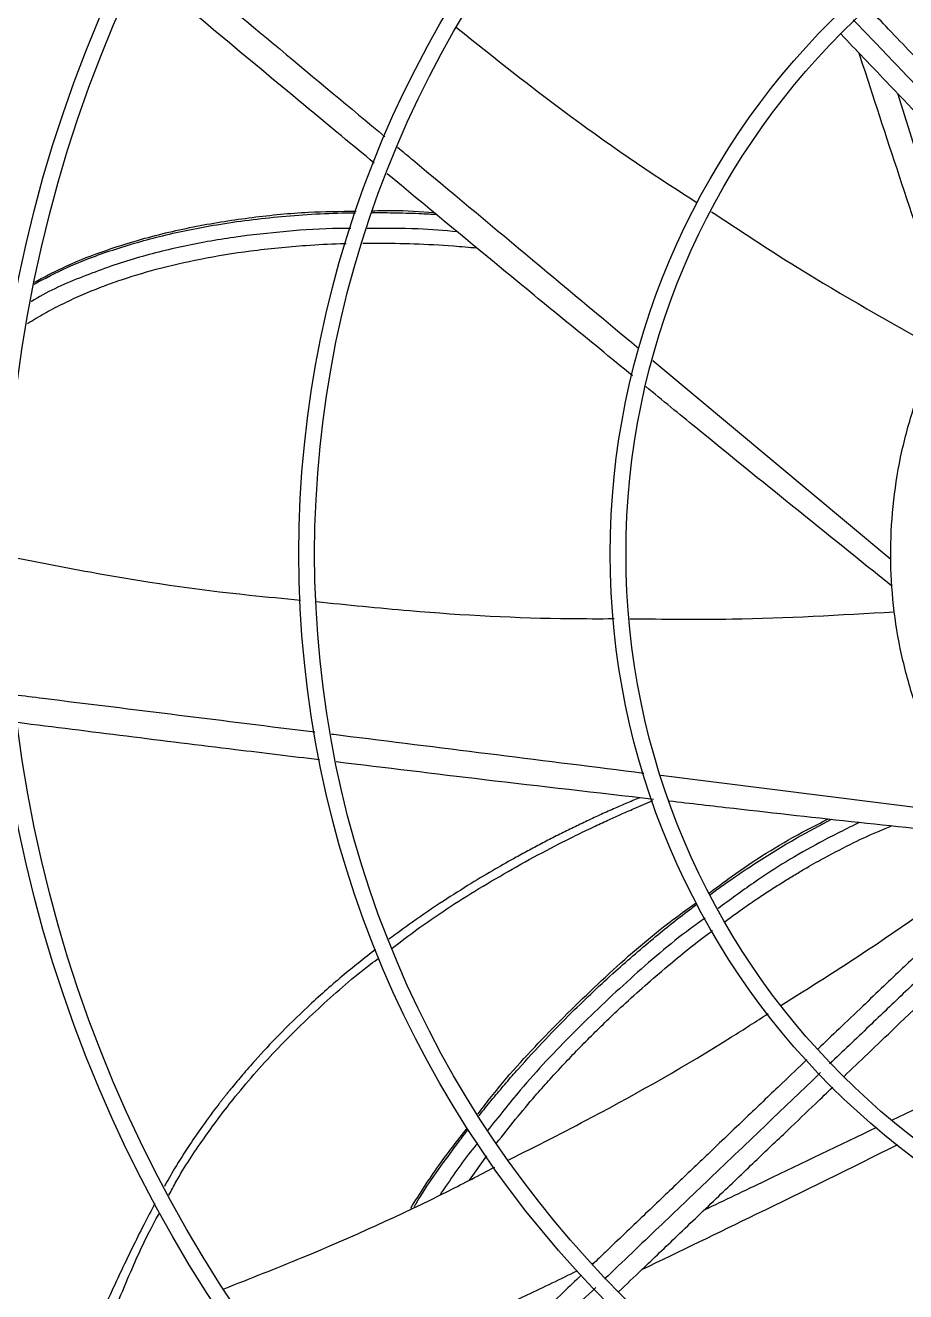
# Model space of a CAD drawing. Header units: inches. Extents: x 1229 to 1453, y -1023 to -720.
# Drawn here: x 1245.82 to 1251.31, y -749.87 to -741.96 of the extents above; entities that cross this region are included whole.
import ezdxf

# ---------------------------------------------------------------- set-up
doc = ezdxf.new("R2010")
doc.units = ezdxf.units.IN
doc.header["$MEASUREMENT"] = 0

msp = doc.modelspace()

# ---------------------------------------------------------------- linework, layer by layer
at = {"color": 18, "linetype": 'Continuous', "lineweight": 25, "true_color": 0x000000}
for p, q in [((1251.2628, -742.3856), (1251.672, -743.6925)), ((1249.7368, -744.0533), (1251.2213, -745.294)), ((1249.7869, -746.6436), (1251.708, -746.885)), ((1251.2271, -748.7978), (1251.9353, -748.4587)), ((1248.5911, -749.1722), (1248.699, -749.0204)), ((1249.3592, -749.693), (1249.3706, -749.6875))]:
    msp.add_line(p, q, dxfattribs=at)
for radius in [11.7126, 8.5704, 8.472, 6.6478, 6.5493, 4.7037, 4.6053]:
    msp.add_circle((1254.1739, -745.2608), radius, dxfattribs=at)
for radius, start, end in [(12.9331, 103.26667, 166.73333), (10.2157, 134.36248, 223.03765), (12.9331, 193.26667, 248.51312)]:
    msp.add_arc((1254.1739, -745.2608), radius, start, end, dxfattribs=at)
for points, knots in [([(1242.4643, -745.2608), (1242.4692, -745.0053), (1242.4788, -744.4944), (1242.5568, -743.7313), (1242.681, -742.9748), (1242.8553, -742.228), (1243.0778, -741.4942), (1243.3479, -740.7766), (1243.6644, -740.0781), (1244.0259, -739.4019), (1244.4308, -738.7507), (1244.8774, -738.1274), (1245.3639, -737.5347), (1245.8881, -736.975), (1246.4477, -736.4508), (1247.0405, -735.9644), (1247.6637, -735.5177), (1248.3149, -735.1128), (1248.9912, -734.7513), (1249.6896, -734.4349), (1250.4073, -734.1648), (1251.141, -733.9422), (1251.8878, -733.7681), (1252.6444, -733.6432), (1253.4075, -733.568), (1254.1739, -733.5429), (1254.9402, -733.568), (1255.7033, -733.6432), (1256.4599, -733.7681), (1257.2067, -733.9422), (1257.9404, -734.1648), (1258.6581, -734.4349), (1259.3565, -734.7513), (1260.0328, -735.1128), (1260.684, -735.5177), (1261.3073, -735.9644), (1261.9, -736.4508), (1262.4597, -736.975), (1262.9838, -737.5347), (1263.4703, -738.1274), (1263.9169, -738.7507), (1264.3218, -739.4019), (1264.6833, -740.0781), (1264.9998, -740.7766), (1265.2699, -741.4942), (1265.4924, -742.228), (1265.6667, -742.9748), (1265.7909, -743.7313), (1265.8689, -744.4944), (1265.8786, -745.0053), (1265.8834, -745.2608)], [0, 0, 0, 0, 0.020833, 0.041667, 0.0625, 0.083333, 0.104167, 0.125, 0.145833, 0.166667, 0.1875, 0.208333, 0.229167, 0.25, 0.270833, 0.291667, 0.3125, 0.333333, 0.354167, 0.375, 0.395833, 0.416667, 0.4375, 0.458333, 0.479167, 0.5, 0.520833, 0.541667, 0.5625, 0.583333, 0.604167, 0.625, 0.645833, 0.666667, 0.6875, 0.708333, 0.729167, 0.75, 0.770833, 0.791667, 0.8125, 0.833333, 0.854167, 0.875, 0.895833, 0.916667, 0.9375, 0.958333, 0.979167, 1, 1, 1, 1]), ([(1243.8217, -745.2608), (1243.8269, -745.0096), (1243.8375, -744.5073), (1243.9228, -743.7577), (1244.0584, -743.0162), (1244.2486, -742.2865), (1244.4911, -741.5725), (1244.7851, -740.8782), (1245.1285, -740.2068), (1245.5206, -739.563), (1245.9556, -738.9467), (1246.2819, -738.5646), (1246.4451, -738.3736)], [0, 0, 0, 0, 0.1, 0.2, 0.3, 0.4, 0.5, 0.6, 0.7, 0.8, 0.9, 1, 1, 1, 1]), ([(1246.6133, -741.4484), (1246.6588, -741.4863), (1247.1415, -741.888), (1247.6254, -742.2916), (1248.0637, -742.6571)], [0, 0, 0, 0, 0.094293, 1, 1, 1, 1]), ([(1247.9967, -742.8217), (1247.8601, -742.7087), (1247.3702, -742.3036), (1246.8838, -741.8971), (1246.5331, -741.604)], [0, 0, 0, 0, 0.278863, 1, 1, 1, 1]), ([(1252.3681, -743.2002), (1252.3108, -743.1403), (1252.1909, -743.0148), (1252.0135, -742.8292), (1251.8428, -742.6505), (1251.7016, -742.5028), (1251.581, -742.3766), (1251.4692, -742.2596), (1251.3433, -742.1278), (1251.2128, -741.9913), (1251.1242, -741.8985), (1251.0826, -741.8551)], [0, 0, 0, 0, 0.133272, 0.279174, 0.413304, 0.531425, 0.608473, 0.694881, 0.792575, 0.902797, 1, 1, 1, 1]), ([(1248.5105, -741.976), (1248.6635, -742.0982), (1249.0784, -742.4296), (1249.5817, -742.7925), (1249.9387, -743.0212), (1250.0134, -743.0691)], [0, 0, 0, 0, 0.3159676, 0.8567363, 1, 1, 1, 1]), ([(1250.9876, -741.9266), (1251.0864, -742.03), (1251.2745, -742.2268), (1251.544, -742.5088), (1251.8007, -742.7775), (1252.0452, -743.0333), (1252.2086, -743.2043), (1252.2858, -743.2851)], [0, 0, 0, 0, 0.228868, 0.435815, 0.623227, 0.822027, 1, 1, 1, 1]), ([(1250.9111, -742.0174), (1250.9578, -742.0664), (1251.0594, -742.1727), (1251.3103, -742.4352), (1251.6674, -742.8089), (1251.9943, -743.151), (1252.1719, -743.3368), (1252.1962, -743.3622)], [0, 0, 0, 0, 0.109527, 0.237746, 0.586688, 0.943426, 1, 1, 1, 1]), ([(1251.5863, -743.8384), (1251.4202, -743.3408), (1251.2309, -742.774), (1251.0472, -742.2058), (1251.0248, -742.1364)], [0, 0, 0, 0, 0.877844, 1, 1, 1, 1]), ([(1248.1425, -742.7228), (1248.1733, -742.7484), (1248.6748, -743.1664), (1249.1771, -743.5859), (1249.6486, -743.9796)], [0, 0, 0, 0, 0.061422, 1, 1, 1, 1]), ([(1249.6094, -744.1497), (1249.3364, -743.9266), (1248.8235, -743.5074), (1248.3146, -743.0853), (1248.0767, -742.8879)], [0, 0, 0, 0, 0.532369, 1, 1, 1, 1]), ([(1245.8734, -743.5772), (1245.9413, -743.5415), (1246.0988, -743.4588), (1246.3688, -743.3586), (1246.6813, -743.2691), (1247.0338, -743.1983), (1247.4253, -743.1501), (1247.7152, -743.1333), (1247.8694, -743.1317), (1247.8803, -743.1316)], [0, 0, 0, 0, 0.111385, 0.25839, 0.414617, 0.580071, 0.776332, 0.984186, 1, 1, 1, 1]), ([(1245.8753, -743.5658), (1245.9323, -743.5353), (1246.0663, -743.4633), (1246.2912, -743.3749), (1246.5712, -743.2854), (1246.8867, -743.2117), (1247.2352, -743.1579), (1247.5681, -743.1245), (1247.7842, -743.1227), (1247.8833, -743.1219)], [0, 0, 0, 0, 0.093804, 0.220898, 0.348005, 0.517465, 0.686933, 0.856407, 1, 1, 1, 1]), ([(1247.9813, -743.1306), (1248.0326, -743.1308), (1248.1372, -743.1314), (1248.2713, -743.1355), (1248.3539, -743.1402), (1248.3835, -743.1418)], [0, 0, 0, 0, 0.3820963, 0.7788145, 1, 1, 1, 1]), ([(1247.9846, -743.1196), (1248.0272, -743.1182), (1248.156, -743.1137), (1248.2839, -743.1236), (1248.3696, -743.1303)], [0, 0, 0, 0, 0.330582, 1, 1, 1, 1]), ([(1250.1012, -743.1257), (1250.2787, -743.2427), (1250.7383, -743.5455), (1251.2182, -743.8156), (1251.5127, -743.9814)], [0, 0, 0, 0, 0.386151, 1, 1, 1, 1]), ([(1247.8502, -743.2304), (1247.8262, -743.2301), (1247.6926, -743.2287), (1247.4487, -743.2468), (1247.1197, -743.2819), (1246.7926, -743.3405), (1246.4687, -743.4221), (1246.155, -743.5364), (1245.9487, -743.6265), (1245.8553, -743.6864), (1245.8549, -743.6866)], [0, 0, 0, 0, 0.034994, 0.19479, 0.354827, 0.515177, 0.675951, 0.837291, 0.999303, 1, 1, 1, 1]), ([(1248.5154, -743.251), (1248.434, -743.2438), (1248.2469, -743.2271), (1248.0582, -743.2296), (1247.9516, -743.231)], [0, 0, 0, 0, 0.435498, 1, 1, 1, 1]), ([(1251.9608, -747.2122), (1251.9047, -747.1466), (1251.7813, -747.0025), (1251.6218, -746.7557), (1251.4786, -746.4803), (1251.3657, -746.1909), (1251.2836, -745.8914), (1251.2335, -745.5849), (1251.2157, -745.2748), (1251.2305, -744.9646), (1251.2778, -744.6577), (1251.357, -744.3573), (1251.4673, -744.0671), (1251.6071, -743.7896), (1251.7767, -743.5298), (1251.9261, -743.3362), (1252.0263, -743.2379), (1252.0527, -743.2121)], [0, 0, 0, 0, 0.05882, 0.129282, 0.199743, 0.270205, 0.340667, 0.411128, 0.48159, 0.552051, 0.622513, 0.692975, 0.763436, 0.833898, 0.904359, 0.974821, 1, 1, 1, 1]), ([(1245.8317, -743.8236), (1245.8655, -743.8028), (1245.9358, -743.7597), (1246.0471, -743.7018), (1246.1627, -743.648), (1246.2791, -743.6), (1246.4356, -743.5428), (1246.6456, -743.4791), (1246.9219, -743.4156), (1247.2345, -743.3647), (1247.5267, -743.3372), (1247.7262, -743.3255), (1247.8096, -743.3244), (1247.8216, -743.3242)], [0, 0, 0, 0, 0.057724, 0.1200521, 0.1815025, 0.2420669, 0.3017336, 0.4218193, 0.5580365, 0.7104054, 0.8789366, 0.9825118, 1, 1, 1, 1]), ([(1247.9245, -743.3226), (1247.9531, -743.322), (1248.0603, -743.3199), (1248.2494, -743.325), (1248.4583, -743.3347), (1248.5882, -743.3468), (1248.6367, -743.3514)], [0, 0, 0, 0, 0.1201, 0.449916, 0.794925, 1, 1, 1, 1]), ([(1251.228, -745.4631), (1250.8194, -745.1342), (1250.3057, -744.7208), (1249.7963, -744.3029), (1249.6921, -744.2174)], [0, 0, 0, 0, 0.7955294, 1, 1, 1, 1]), ([(1265.8834, -745.2608), (1265.8786, -745.5163), (1265.8689, -746.0272), (1265.7909, -746.7903), (1265.6667, -747.5468), (1265.4924, -748.2936), (1265.2699, -749.0274), (1264.9998, -749.745), (1264.6833, -750.4435), (1264.3218, -751.1197), (1263.9169, -751.7709), (1263.4703, -752.3942), (1262.9838, -752.9869), (1262.4597, -753.5466), (1261.9, -754.0708), (1261.3073, -754.5572), (1260.684, -755.0039), (1260.0328, -755.4088), (1259.3565, -755.7703), (1258.6581, -756.0867), (1257.9404, -756.3568), (1257.2067, -756.5794), (1256.4599, -756.7535), (1255.7033, -756.8784), (1254.9402, -756.9536), (1254.1739, -756.9787), (1253.4075, -756.9536), (1252.6444, -756.8784), (1251.8878, -756.7535), (1251.141, -756.5794), (1250.4073, -756.3568), (1249.6896, -756.0867), (1248.9912, -755.7702), (1248.3149, -755.4088), (1247.6637, -755.0039), (1247.0405, -754.5572), (1246.4477, -754.0708), (1245.8881, -753.5466), (1245.3639, -752.9869), (1244.8774, -752.3942), (1244.4308, -751.7709), (1244.0259, -751.1197), (1243.6644, -750.4435), (1243.3479, -749.745), (1243.0778, -749.0274), (1242.8553, -748.2936), (1242.681, -747.5468), (1242.5568, -746.7903), (1242.4788, -746.0272), (1242.4692, -745.5163), (1242.4643, -745.2608)], [0, 0, 0, 0, 0.020833, 0.041667, 0.0625, 0.083333, 0.104167, 0.125, 0.145833, 0.166667, 0.1875, 0.208333, 0.229167, 0.25, 0.270833, 0.291667, 0.3125, 0.333333, 0.354167, 0.375, 0.395833, 0.416667, 0.4375, 0.458333, 0.479167, 0.5, 0.520833, 0.541667, 0.5625, 0.583333, 0.604167, 0.625, 0.645833, 0.666667, 0.6875, 0.708333, 0.729167, 0.75, 0.770833, 0.791667, 0.8125, 0.833333, 0.854167, 0.875, 0.895833, 0.916667, 0.9375, 0.958333, 0.979167, 1, 1, 1, 1]), ([(1246.4451, -752.148), (1246.2819, -751.957), (1245.9556, -751.5749), (1245.5206, -750.9586), (1245.1285, -750.3147), (1244.7851, -749.6434), (1244.4911, -748.949), (1244.2486, -748.2351), (1244.0584, -747.5054), (1243.9228, -746.7639), (1243.8375, -746.0143), (1243.8269, -745.512), (1243.8217, -745.2608)], [0, 0, 0, 0, 0.1, 0.2, 0.3, 0.4, 0.5, 0.6, 0.7, 0.8, 0.9, 1, 1, 1, 1]), ([(1245.7085, -745.2756), (1245.8797, -745.3097), (1246.3798, -745.4092), (1246.9906, -745.4994), (1247.4309, -745.5401), (1247.5372, -745.5499)], [0, 0, 0, 0, 0.282913, 0.826826, 1, 1, 1, 1]), ([(1247.6345, -745.5594), (1247.829, -745.5794), (1248.3569, -745.6338), (1248.9778, -745.6671), (1249.4033, -745.6664), (1249.4937, -745.6663)], [0, 0, 0, 0, 0.314824, 0.854464, 1, 1, 1, 1]), ([(1249.5918, -745.6665), (1249.8049, -745.6689), (1250.3559, -745.6752), (1250.906, -745.643), (1251.2434, -745.6232)], [0, 0, 0, 0, 0.386729, 1, 1, 1, 1]), ([(1245.7508, -746.1409), (1245.8101, -746.1483), (1246.4341, -746.2253), (1247.0601, -746.3033), (1247.6267, -746.3739)], [0, 0, 0, 0, 0.094987, 1, 1, 1, 1]), ([(1247.6547, -746.548), (1247.48, -746.527), (1246.8508, -746.4513), (1246.2238, -746.3725), (1245.7709, -746.3156)], [0, 0, 0, 0, 0.277637, 1, 1, 1, 1]), ([(1247.729, -746.3866), (1247.7684, -746.3915), (1248.4175, -746.4721), (1249.0682, -746.5536), (1249.6794, -746.6302)], [0, 0, 0, 0, 0.060687, 1, 1, 1, 1]), ([(1249.74, -746.7945), (1249.3874, -746.7542), (1248.7262, -746.6786), (1248.0668, -746.5981), (1247.759, -746.5606)], [0, 0, 0, 0, 0.533249, 1, 1, 1, 1]), ([(1249.6542, -746.7846), (1249.6251, -746.7966), (1249.5664, -746.8208), (1249.479, -746.8592), (1249.3915, -746.8986), (1249.3047, -746.9391), (1249.2187, -746.9806), (1249.1334, -747.0231), (1249.0488, -747.0665), (1248.9651, -747.1109), (1248.8663, -747.1647), (1248.7448, -747.2337), (1248.5931, -747.3242), (1248.4197, -747.4342), (1248.2481, -747.5497), (1248.1372, -747.6324), (1248.0888, -747.6685)], [0, 0, 0, 0, 0.052483, 0.105932, 0.159241, 0.212409, 0.265434, 0.318317, 0.371058, 0.423656, 0.476108, 0.55818, 0.65612, 0.769934, 0.899624, 1, 1, 1, 1]), ([(1248.109, -747.7232), (1248.1737, -747.6741), (1248.364, -747.53), (1248.703, -747.3156), (1249.0235, -747.1361), (1249.2472, -747.0233), (1249.3574, -746.9701), (1249.4497, -746.927), (1249.5352, -746.8884), (1249.6288, -746.8473), (1249.6979, -746.8185), (1249.7368, -746.8023)], [0, 0, 0, 0, 0.129763, 0.381429, 0.640209, 0.716835, 0.782155, 0.836167, 0.879949, 0.932419, 1, 1, 1, 1]), ([(1251.8051, -747.0236), (1251.2835, -746.9679), (1250.627, -746.8977), (1249.9717, -746.8214), (1249.8371, -746.8058)], [0, 0, 0, 0, 0.7945498, 1, 1, 1, 1]), ([(1250.0905, -747.3778), (1250.1449, -747.3369), (1250.3381, -747.1919), (1250.5871, -747.0398), (1250.7858, -746.9394), (1250.8302, -746.917)], [0, 0, 0, 0, 0.233458, 0.828535, 1, 1, 1, 1]), ([(1250.0959, -747.3877), (1250.1223, -747.3681), (1250.2109, -747.3027), (1250.3894, -747.1835), (1250.6134, -747.0437), (1250.7788, -746.9573), (1250.8515, -746.9193)], [0, 0, 0, 0, 0.110551, 0.370365, 0.72305, 1, 1, 1, 1]), ([(1251.0268, -746.9385), (1250.9438, -746.9792), (1250.7152, -747.0915), (1250.4201, -747.2717), (1250.2169, -747.4223), (1250.1442, -747.4761)], [0, 0, 0, 0, 0.2679323, 0.7381543, 1, 1, 1, 1]), ([(1250.1882, -747.5565), (1250.2289, -747.5264), (1250.2985, -747.4749), (1250.3978, -747.4078), (1250.4811, -747.3531), (1250.5585, -747.3042), (1250.6299, -747.2607), (1250.6951, -747.2223), (1250.7538, -747.1888), (1250.8505, -747.1352), (1250.9803, -747.0684), (1251.1203, -747.0029), (1251.2005, -746.9709), (1251.2268, -746.9604)], [0, 0, 0, 0, 0.126707, 0.2164, 0.299415, 0.375758, 0.445433, 0.50844, 0.56479, 0.614482, 0.784764, 0.929388, 1, 1, 1, 1]), ([(1252.1139, -747.0659), (1252.0538, -747.1234), (1251.9281, -747.2435), (1251.7423, -747.4211), (1251.5636, -747.5919), (1251.4159, -747.733), (1251.2897, -747.8536), (1251.1727, -747.9654), (1251.0409, -748.0914), (1250.9044, -748.2218), (1250.8117, -748.3104), (1250.7683, -748.3518)], [0, 0, 0, 0, 0.133746, 0.279588, 0.413663, 0.531738, 0.608753, 0.695126, 0.792781, 0.902958, 1, 1, 1, 1]), ([(1250.535, -748.0816), (1250.7167, -747.9677), (1251.1848, -747.6744), (1251.6314, -747.349), (1251.9045, -747.15)], [0, 0, 0, 0, 0.388294, 1, 1, 1, 1]), ([(1252.1981, -747.1489), (1252.1301, -747.2138), (1251.9876, -747.3501), (1251.763, -747.5646), (1251.5362, -747.7814), (1251.308, -747.9995), (1251.0796, -748.2177), (1250.9217, -748.3686), (1250.8396, -748.447)], [0, 0, 0, 0, 0.1497372, 0.3141488, 0.4951245, 0.6503524, 0.8182344, 1, 1, 1, 1]), ([(1250.9294, -748.5246), (1250.9787, -748.4775), (1251.0854, -748.3756), (1251.3482, -748.1244), (1251.7219, -747.7673), (1252.0636, -747.4408), (1252.249, -747.2636), (1252.274, -747.2397)], [0, 0, 0, 0, 0.11035, 0.238589, 0.587584, 0.944376, 1, 1, 1, 1]), ([(1248.6436, -748.7607), (1248.6682, -748.728), (1248.7984, -748.5549), (1249.0636, -748.2671), (1249.4363, -747.9005), (1249.7515, -747.624), (1249.949, -747.4812), (1250.0061, -747.44)], [0, 0, 0, 0, 0.064155, 0.338902, 0.613661, 0.888436, 1, 1, 1, 1]), ([(1248.6497, -748.771), (1248.6574, -748.7612), (1248.6893, -748.7207), (1248.7464, -748.6516), (1248.8202, -748.5643), (1248.9252, -748.4442), (1249.0608, -748.2964), (1249.2624, -748.0906), (1249.4907, -747.8746), (1249.7416, -747.6597), (1249.912, -747.5219), (1250, -747.4579), (1250.0107, -747.4501)], [0, 0, 0, 0, 0.019567, 0.080793, 0.140643, 0.199118, 0.331502, 0.456248, 0.653121, 0.827364, 0.97898, 1, 1, 1, 1]), ([(1250.0618, -747.5358), (1250.031, -747.5579), (1249.8683, -747.6744), (1249.593, -747.9123), (1249.2378, -748.2481), (1248.9398, -748.5647), (1248.7714, -748.7783), (1248.7046, -748.863)], [0, 0, 0, 0, 0.060045, 0.316961, 0.573933, 0.831058, 1, 1, 1, 1]), ([(1248.7607, -748.9414), (1248.8396, -748.8417), (1248.9444, -748.7093), (1249.0846, -748.552), (1249.1706, -748.4583), (1249.2601, -748.3642), (1249.3532, -748.2698), (1249.4498, -748.1752), (1249.6059, -748.0278), (1249.8155, -747.8447), (1250.0034, -747.6906), (1250.1, -747.6205), (1250.1087, -747.6143)], [0, 0, 0, 0, 0.200081, 0.265506, 0.33241, 0.40079, 0.470643, 0.541969, 0.614762, 0.810431, 0.983024, 1, 1, 1, 1]), ([(1248.0043, -747.7319), (1247.9344, -747.7871), (1247.7885, -747.9021), (1247.5873, -748.0819), (1247.4069, -748.2581), (1247.2733, -748.4009), (1247.1771, -748.511), (1247.1239, -748.5747), (1247.092, -748.614), (1247.0773, -748.6323), (1247.0635, -748.6497), (1247.0504, -748.6663), (1247.0381, -748.682), (1246.9952, -748.7375), (1246.9299, -748.8256), (1246.8377, -748.9599), (1246.7572, -749.0847), (1246.7075, -749.174), (1246.6868, -749.2113)], [0, 0, 0, 0, 0.133608, 0.278776, 0.405004, 0.512284, 0.572708, 0.624876, 0.637173, 0.648905, 0.660072, 0.67067, 0.680702, 0.690169, 0.776222, 0.845822, 0.935638, 1, 1, 1, 1]), ([(1246.7151, -749.2658), (1246.73, -749.2375), (1246.7943, -749.1156), (1246.9277, -748.9154), (1247.1321, -748.6403), (1247.3761, -748.3615), (1247.6651, -748.0816), (1247.8825, -747.8906), (1248.0079, -747.7982), (1248.025, -747.7856)], [0, 0, 0, 0, 0.0483892, 0.2082957, 0.3625795, 0.5655123, 0.7658115, 0.9680939, 1, 1, 1, 1]), ([(1248.8369, -749.0459), (1249.0104, -748.9581), (1249.4829, -748.7189), (1250.0225, -748.4116), (1250.3802, -748.1809), (1250.4563, -748.1319)], [0, 0, 0, 0, 0.313558, 0.85396, 1, 1, 1, 1]), ([(1250.6972, -748.4198), (1250.6461, -748.4686), (1250.5243, -748.5851), (1250.3228, -748.7776), (1250.1064, -748.9844), (1249.8882, -749.1928), (1249.6705, -749.4009), (1249.4929, -749.5707), (1249.3878, -749.6711), (1249.3618, -749.696)], [0, 0, 0, 0, 0.114299, 0.272539, 0.451349, 0.599848, 0.762614, 0.941291, 1, 1, 1, 1]), ([(1250.7834, -748.5008), (1250.6732, -748.6061), (1250.4409, -748.8281), (1250.1045, -749.1496), (1249.7652, -749.4738), (1249.5481, -749.6813), (1249.4352, -749.7892)], [0, 0, 0, 0, 0.244396, 0.515011, 0.747693, 1, 1, 1, 1]), ([(1249.5238, -749.8679), (1249.5715, -749.8223), (1249.6931, -749.7061), (1249.9009, -749.5075), (1250.1369, -749.282), (1250.3659, -749.0631), (1250.5679, -748.8701), (1250.7292, -748.7159), (1250.8237, -748.6257), (1250.859, -748.5919)], [0, 0, 0, 0, 0.107797, 0.274517, 0.468021, 0.638557, 0.78875, 0.92088, 1, 1, 1, 1]), ([(1248.2255, -749.3462), (1248.2819, -749.2569), (1248.3907, -749.0844), (1248.5165, -748.9249), (1248.5772, -748.8479)], [0, 0, 0, 0, 0.5177695, 1, 1, 1, 1]), ([(1248.2475, -749.3362), (1248.2512, -749.3299), (1248.323, -749.2068), (1248.4196, -749.0749), (1248.531, -748.9237), (1248.5633, -748.8816), (1248.583, -748.8561)], [0, 0, 0, 0, 0.03745, 0.72793, 0.834837, 1, 1, 1, 1]), ([(1250.0569, -749.3584), (1250.1847, -749.2971), (1250.5436, -749.125), (1250.9033, -748.9528), (1251.1349, -748.842)], [0, 0, 0, 0, 0.356134, 1, 1, 1, 1]), ([(1248.6423, -748.9402), (1248.6276, -748.9583), (1248.5436, -749.0611), (1248.4692, -749.1718), (1248.4079, -749.2631)], [0, 0, 0, 0, 0.175925, 1, 1, 1, 1]), ([(1251.264, -748.9525), (1250.9699, -749.0973), (1250.4375, -749.3596), (1249.9041, -749.6173), (1249.6654, -749.7326)], [0, 0, 0, 0, 0.552418, 1, 1, 1, 1]), ([(1247.0597, -749.8502), (1247.2223, -749.7862), (1247.6971, -749.5994), (1248.2605, -749.3447), (1248.6535, -749.1406), (1248.7489, -749.0911)], [0, 0, 0, 0, 0.282847, 0.825958, 1, 1, 1, 1]), ([(1246.6273, -749.3181), (1246.6039, -749.3627), (1246.5555, -749.4547), (1246.4829, -749.6004), (1246.4152, -749.7415), (1246.3562, -749.8693), (1246.3074, -749.9785), (1246.2659, -750.0745), (1246.2415, -750.1353), (1246.2309, -750.1617)], [0, 0, 0, 0, 0.162065, 0.334016, 0.522299, 0.662138, 0.782984, 0.905809, 1, 1, 1, 1]), ([(1246.3257, -750.1336), (1246.3416, -750.0869), (1246.3808, -749.9713), (1246.4739, -749.7474), (1246.5658, -749.5407), (1246.6383, -749.4081), (1246.656, -749.3757)], [0, 0, 0, 0, 0.183146, 0.453263, 0.866217, 1, 1, 1, 1]), ([(1247.5621, -750.5558), (1248.0248, -750.3334), (1248.5916, -750.061), (1249.1601, -749.7885), (1249.2645, -749.7384)], [0, 0, 0, 0, 0.816319, 1, 1, 1, 1]), ([(1249.2882, -749.7662), (1249.2513, -749.8015), (1249.1168, -749.9301), (1248.8743, -750.1618), (1248.5561, -750.4658), (1248.251, -750.7574), (1248.0545, -750.9452), (1247.9703, -751.0257)], [0, 0, 0, 0, 0.083548, 0.304273, 0.549894, 0.807023, 1, 1, 1, 1]), ([(1249.3794, -749.8424), (1249.2676, -749.9493), (1249.0339, -750.1727), (1248.6979, -750.4937), (1248.3651, -750.8117), (1248.1544, -751.0131), (1248.046, -751.1167)], [0, 0, 0, 0, 0.250239, 0.523314, 0.754844, 1, 1, 1, 1])]:
    msp.add_open_spline(points, degree=3, knots=knots, dxfattribs=at)

doc.saveas('drawing.dxf')
